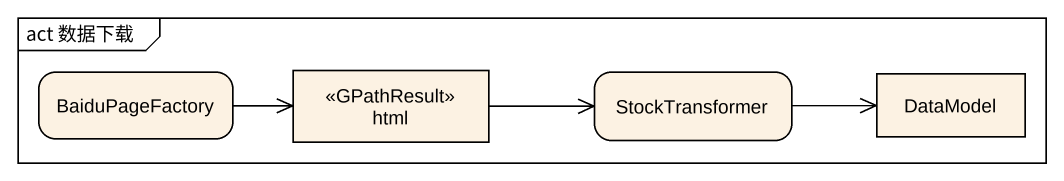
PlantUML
@startuml
mainframe act 数据下载
hide empty description
state BaiduPageFactory
state html <<GPathResult>>
state StockTransformer
state DataModel <<object>>
BaiduPageFactory -right-> html
html -right-> StockTransformer
StockTransformer -right-> DataModel
@enduml
